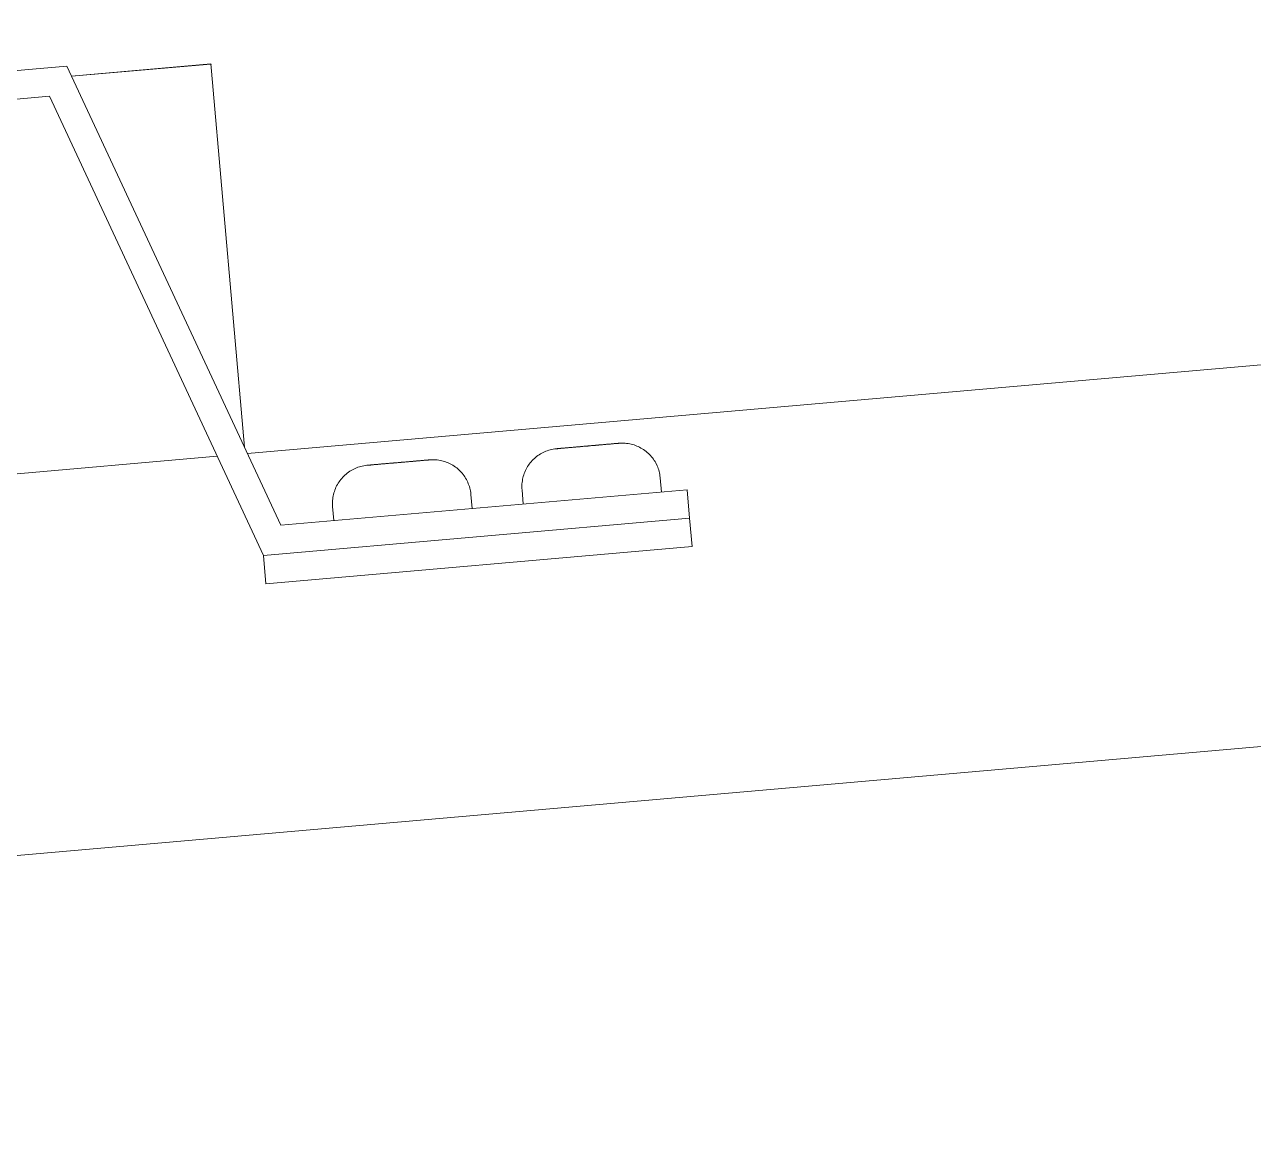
# Model space of a CAD drawing. Header units: millimetres. Extents: x 4237772 to 4686020, y -673 to 29459.
# Drawn here: x 4477273.4 to 4477402.7, y 16745.1 to 16863.3 of the extents above; entities that cross this region are included whole.
import ezdxf

# ---------------------------------------------------------------- set-up
doc = ezdxf.new("R2010")
doc.units = ezdxf.units.MM
for name, color, linetype, lineweight in [('A-ROOF', 132, 'Continuous', 5), ('A-ROOF-PATT', 132, 'Continuous', 5), ('Q-SPCQ', 91, 'Continuous', 5)]:
    doc.layers.add(name, color=color, linetype=linetype, lineweight=lineweight)

# ---------------------------------------------------------------- blocks, each defined once
blk = doc.blocks.new('Static Line_Sayfa_Metal Deck_Pan Mount - Up to 15 _ pitch - Max 2 Users-1865617-SECTION - GRIDS B1-B2')
at = {"layer": 'Q-SPCQ'}
for p, q in [((4451650.34, 16858.97), (4451506.15, 16846.35)), ((4451672.86, 16810.66), (4451650.34, 16858.97)), ((4451665.5, 16859.19), (4451650.83, 16857.91)), ((4451665.5, 16859.18), (4451650.83, 16857.9)), ((4451665.5, 16859.17), (4451650.84, 16857.89)), ((4451665.51, 16859.1), (4451665.5, 16859.19)), ((4451665.57, 16858.44), (4451665.5, 16859.19)), ((4451665.51, 16859.16), (4451665.5, 16859.18)), ((4451665.51, 16859.16), (4451665.5, 16859.18)), ((4451665.51, 16859.15), (4451665.5, 16859.17)), ((4451665.51, 16859.15), (4451665.5, 16859.17)), ((4451665.57, 16858.44), (4451669.03, 16818.87)), ((4451508.5, 16843.55), (4451648.5, 16855.79)), ((4451648.5, 16855.79), (4451671.03, 16807.49)), ((4451712.91, 16814.16), (4451712.78, 16815.66)), ((4451712.91, 16814.16), (4451712.78, 16815.66)), ((4451712.91, 16814.16), (4451712.78, 16815.65)), ((4451715.6, 16814.4), (4451672.86, 16810.66)), ((4451698.24, 16814.38), (4451698.37, 16812.89)), ((4451698.24, 16814.38), (4451698.37, 16812.89)), ((4451698.24, 16814.38), (4451698.37, 16812.89)), ((4451715.86, 16811.41), (4451715.6, 16814.4)), ((4451692.98, 16812.42), (4451692.85, 16813.91)), ((4451692.98, 16812.42), (4451692.85, 16813.91)), ((4451692.98, 16812.42), (4451692.85, 16813.91)), ((4451678.31, 16812.64), (4451678.44, 16811.15)), ((4451678.31, 16812.64), (4451678.44, 16811.15)), ((4451678.31, 16812.64), (4451678.44, 16811.15)), ((4451671.03, 16807.49), (4451715.86, 16811.41)), ((4451671.03, 16807.49), (4451715.86, 16811.41)), ((4451715.86, 16811.41), (4451716.12, 16808.42)), ((4451716.12, 16808.42), (4451671.29, 16804.5)), ((4451671.03, 16807.49), (4451671.29, 16804.5))]:
    blk.add_line(p, q, dxfattribs=at)
at = {"layer": 'Q-SPCQ', "flags": 128}
for points in [[(4451698.24, 16814.38), (4451698.22, 16814.54), (4451698.22, 16814.7), (4451698.22, 16814.86), (4451698.23, 16815.02), (4451698.25, 16815.18), (4451698.27, 16815.34), (4451698.29, 16815.5), (4451698.33, 16815.65), (4451698.37, 16815.81), (4451698.41, 16815.96), (4451698.47, 16816.11), (4451698.52, 16816.26), (4451698.59, 16816.41), (4451698.66, 16816.55), (4451698.73, 16816.69), (4451698.82, 16816.83), (4451698.9, 16816.97), (4451698.99, 16817.1), (4451699.09, 16817.22), (4451699.19, 16817.35), (4451699.3, 16817.47), (4451699.41, 16817.58), (4451699.53, 16817.69), (4451699.65, 16817.8), (4451699.77, 16817.9), (4451699.9, 16817.99), (4451700.03, 16818.08), (4451700.17, 16818.17), (4451700.31, 16818.25), (4451700.45, 16818.32), (4451700.6, 16818.39), (4451700.74, 16818.45), (4451700.89, 16818.5), (4451701.05, 16818.55), (4451701.2, 16818.6), (4451701.35, 16818.64), (4451701.51, 16818.67), (4451701.67, 16818.69), (4451701.83, 16818.71), (4451701.87, 16818.72)], [(4451698.24, 16814.38), (4451698.22, 16814.54), (4451698.22, 16814.7), (4451698.22, 16814.86), (4451698.23, 16815.02), (4451698.25, 16815.18), (4451698.27, 16815.34), (4451698.29, 16815.5), (4451698.33, 16815.65), (4451698.37, 16815.81), (4451698.41, 16815.96), (4451698.47, 16816.11), (4451698.52, 16816.26), (4451698.59, 16816.41), (4451698.66, 16816.55), (4451698.73, 16816.69), (4451698.82, 16816.83), (4451698.9, 16816.97), (4451698.99, 16817.1), (4451699.09, 16817.22), (4451699.19, 16817.35), (4451699.3, 16817.47), (4451699.41, 16817.58), (4451699.53, 16817.69), (4451699.65, 16817.8), (4451699.77, 16817.9), (4451699.9, 16817.99), (4451700.03, 16818.08), (4451700.17, 16818.17), (4451700.31, 16818.25), (4451700.45, 16818.32), (4451700.6, 16818.39), (4451700.74, 16818.45), (4451700.89, 16818.51), (4451701.05, 16818.56), (4451701.2, 16818.6), (4451701.35, 16818.64), (4451701.51, 16818.67), (4451701.67, 16818.69), (4451701.83, 16818.71), (4451701.87, 16818.72)], [(4451698.24, 16814.38), (4451698.22, 16814.54), (4451698.22, 16814.7), (4451698.22, 16814.86), (4451698.23, 16815.02), (4451698.25, 16815.18), (4451698.27, 16815.34), (4451698.29, 16815.5), (4451698.33, 16815.65), (4451698.37, 16815.81), (4451698.41, 16815.96), (4451698.47, 16816.11), (4451698.52, 16816.26), (4451698.59, 16816.41), (4451698.66, 16816.55), (4451698.73, 16816.69), (4451698.82, 16816.83), (4451698.9, 16816.97), (4451698.99, 16817.1), (4451699.09, 16817.22), (4451699.19, 16817.35), (4451699.3, 16817.47), (4451699.41, 16817.58), (4451699.53, 16817.69), (4451699.65, 16817.8), (4451699.77, 16817.9), (4451699.9, 16817.99), (4451700.03, 16818.08), (4451700.17, 16818.17), (4451700.31, 16818.25), (4451700.45, 16818.32), (4451700.6, 16818.39), (4451700.74, 16818.45), (4451700.89, 16818.51), (4451701.05, 16818.56), (4451701.2, 16818.6), (4451701.35, 16818.64), (4451701.51, 16818.67), (4451701.67, 16818.69), (4451701.83, 16818.71), (4451701.87, 16818.72)], [(4451701.87, 16818.72), (4451701.88, 16818.72), (4451701.89, 16818.72), (4451701.91, 16818.72), (4451701.94, 16818.72), (4451701.97, 16818.72), (4451702, 16818.73), (4451702.04, 16818.73), (4451702.08, 16818.73), (4451702.13, 16818.74), (4451702.18, 16818.74), (4451702.24, 16818.75), (4451702.31, 16818.75), (4451702.37, 16818.76), (4451702.45, 16818.77), (4451702.52, 16818.77), (4451702.6, 16818.78), (4451702.69, 16818.79), (4451702.78, 16818.8), (4451702.87, 16818.8), (4451702.96, 16818.81), (4451703.06, 16818.82), (4451703.17, 16818.83), (4451703.27, 16818.84), (4451703.38, 16818.85), (4451703.49, 16818.86), (4451703.61, 16818.87), (4451703.73, 16818.88), (4451703.84, 16818.89), (4451703.97, 16818.9), (4451704.09, 16818.91), (4451704.21, 16818.92), (4451704.34, 16818.93), (4451704.47, 16818.94), (4451704.6, 16818.95), (4451704.73, 16818.97), (4451704.86, 16818.98), (4451704.99, 16818.99), (4451705.12, 16819), (4451705.16, 16819)], [(4451701.87, 16818.72), (4451701.88, 16818.72), (4451701.89, 16818.72), (4451701.91, 16818.72), (4451701.94, 16818.72), (4451701.97, 16818.72), (4451702, 16818.73), (4451702.04, 16818.73), (4451702.08, 16818.73), (4451702.13, 16818.74), (4451702.18, 16818.74), (4451702.24, 16818.75), (4451702.31, 16818.75), (4451702.37, 16818.76), (4451702.45, 16818.77), (4451702.52, 16818.77), (4451702.6, 16818.78), (4451702.69, 16818.79), (4451702.78, 16818.8), (4451702.87, 16818.8), (4451702.96, 16818.81), (4451703.06, 16818.82), (4451703.17, 16818.83), (4451703.27, 16818.84), (4451703.38, 16818.85), (4451703.49, 16818.86), (4451703.61, 16818.87), (4451703.73, 16818.88), (4451703.84, 16818.89), (4451703.97, 16818.9), (4451704.09, 16818.91), (4451704.21, 16818.92), (4451704.34, 16818.93), (4451704.47, 16818.94), (4451704.6, 16818.95), (4451704.73, 16818.97), (4451704.86, 16818.98), (4451704.99, 16818.99), (4451705.12, 16819), (4451705.16, 16819)], [(4451701.87, 16818.72), (4451701.88, 16818.72), (4451701.89, 16818.72), (4451701.91, 16818.72), (4451701.94, 16818.72), (4451701.97, 16818.72), (4451702, 16818.73), (4451702.04, 16818.73), (4451702.08, 16818.74), (4451702.13, 16818.74), (4451702.18, 16818.74), (4451702.24, 16818.75), (4451702.31, 16818.75), (4451702.37, 16818.76), (4451702.45, 16818.77), (4451702.52, 16818.77), (4451702.6, 16818.78), (4451702.69, 16818.79), (4451702.78, 16818.8), (4451702.87, 16818.8), (4451702.96, 16818.81), (4451703.06, 16818.82), (4451703.17, 16818.83), (4451703.27, 16818.84), (4451703.38, 16818.85), (4451703.49, 16818.86), (4451703.61, 16818.87), (4451703.73, 16818.88), (4451703.84, 16818.89), (4451703.97, 16818.9), (4451704.09, 16818.91), (4451704.21, 16818.92), (4451704.34, 16818.93), (4451704.47, 16818.94), (4451704.6, 16818.96), (4451704.73, 16818.97), (4451704.86, 16818.98), (4451704.99, 16818.99), (4451705.12, 16819), (4451705.16, 16819)], [(4451705.16, 16819), (4451705.03, 16818.99), (4451704.89, 16818.98), (4451704.76, 16818.97), (4451704.63, 16818.96), (4451704.5, 16818.95), (4451704.38, 16818.94), (4451704.25, 16818.92), (4451704.12, 16818.91), (4451704, 16818.9), (4451703.88, 16818.89), (4451703.76, 16818.88), (4451703.64, 16818.87), (4451703.52, 16818.86), (4451703.41, 16818.85), (4451703.3, 16818.84), (4451703.19, 16818.83), (4451703.09, 16818.82), (4451702.99, 16818.81), (4451702.89, 16818.81), (4451702.8, 16818.8), (4451702.71, 16818.79), (4451702.62, 16818.78), (4451702.54, 16818.77), (4451702.47, 16818.77), (4451702.39, 16818.76), (4451702.32, 16818.76), (4451702.26, 16818.75), (4451702.2, 16818.74), (4451702.14, 16818.74), (4451702.09, 16818.74), (4451702.05, 16818.73), (4451702.01, 16818.73), (4451701.97, 16818.72), (4451701.94, 16818.72), (4451701.92, 16818.72), (4451701.9, 16818.72), (4451701.88, 16818.72), (4451701.88, 16818.72)], [(4451705.16, 16819), (4451705.03, 16818.99), (4451704.89, 16818.98), (4451704.76, 16818.97), (4451704.63, 16818.96), (4451704.5, 16818.95), (4451704.38, 16818.94), (4451704.25, 16818.92), (4451704.12, 16818.91), (4451704, 16818.9), (4451703.88, 16818.89), (4451703.76, 16818.88), (4451703.64, 16818.87), (4451703.52, 16818.86), (4451703.41, 16818.85), (4451703.3, 16818.84), (4451703.19, 16818.83), (4451703.09, 16818.82), (4451702.99, 16818.81), (4451702.89, 16818.81), (4451702.8, 16818.8), (4451702.71, 16818.79), (4451702.62, 16818.78), (4451702.54, 16818.78), (4451702.47, 16818.77), (4451702.39, 16818.76), (4451702.32, 16818.76), (4451702.26, 16818.75), (4451702.2, 16818.75), (4451702.14, 16818.74), (4451702.09, 16818.74), (4451702.05, 16818.73), (4451702.01, 16818.73), (4451701.97, 16818.73), (4451701.94, 16818.72), (4451701.92, 16818.72), (4451701.9, 16818.72), (4451701.88, 16818.72), (4451701.88, 16818.72)], [(4451705.16, 16819), (4451705.03, 16818.99), (4451704.89, 16818.98), (4451704.76, 16818.97), (4451704.63, 16818.96), (4451704.5, 16818.95), (4451704.38, 16818.94), (4451704.25, 16818.92), (4451704.12, 16818.91), (4451704, 16818.9), (4451703.88, 16818.89), (4451703.76, 16818.88), (4451703.64, 16818.87), (4451703.52, 16818.86), (4451703.41, 16818.85), (4451703.3, 16818.84), (4451703.19, 16818.83), (4451703.09, 16818.82), (4451702.99, 16818.81), (4451702.89, 16818.81), (4451702.8, 16818.8), (4451702.71, 16818.79), (4451702.62, 16818.78), (4451702.54, 16818.78), (4451702.47, 16818.77), (4451702.39, 16818.76), (4451702.32, 16818.76), (4451702.26, 16818.75), (4451702.2, 16818.75), (4451702.14, 16818.74), (4451702.09, 16818.74), (4451702.05, 16818.73), (4451702.01, 16818.73), (4451701.97, 16818.73), (4451701.94, 16818.72), (4451701.92, 16818.72), (4451701.9, 16818.72), (4451701.88, 16818.72), (4451701.88, 16818.72)], [(4451708.44, 16819.29), (4451708.43, 16819.29), (4451708.42, 16819.29), (4451708.4, 16819.29), (4451708.38, 16819.29), (4451708.35, 16819.28), (4451708.31, 16819.28), (4451708.28, 16819.28), (4451708.23, 16819.27), (4451708.18, 16819.27), (4451708.13, 16819.26), (4451708.07, 16819.26), (4451708.01, 16819.25), (4451707.94, 16819.25), (4451707.87, 16819.24), (4451707.79, 16819.23), (4451707.71, 16819.23), (4451707.63, 16819.22), (4451707.54, 16819.21), (4451707.45, 16819.2), (4451707.35, 16819.2), (4451707.25, 16819.19), (4451707.15, 16819.18), (4451707.04, 16819.17), (4451706.93, 16819.16), (4451706.82, 16819.15), (4451706.71, 16819.14), (4451706.59, 16819.13), (4451706.47, 16819.12), (4451706.35, 16819.11), (4451706.22, 16819.1), (4451706.1, 16819.09), (4451705.97, 16819.07), (4451705.84, 16819.06), (4451705.72, 16819.05), (4451705.59, 16819.04), (4451705.45, 16819.03), (4451705.32, 16819.02), (4451705.19, 16819.01), (4451705.16, 16819)], [(4451705.16, 16819), (4451705.29, 16819.01), (4451705.42, 16819.03), (4451705.55, 16819.04), (4451705.68, 16819.05), (4451705.81, 16819.06), (4451705.94, 16819.07), (4451706.06, 16819.08), (4451706.19, 16819.09), (4451706.31, 16819.1), (4451706.44, 16819.12), (4451706.56, 16819.13), (4451706.67, 16819.14), (4451706.79, 16819.15), (4451706.9, 16819.16), (4451707.01, 16819.17), (4451707.12, 16819.18), (4451707.22, 16819.18), (4451707.32, 16819.19), (4451707.42, 16819.2), (4451707.51, 16819.21), (4451707.6, 16819.22), (4451707.69, 16819.22), (4451707.77, 16819.23), (4451707.85, 16819.24), (4451707.92, 16819.25), (4451707.99, 16819.25), (4451708.05, 16819.26), (4451708.11, 16819.26), (4451708.17, 16819.27), (4451708.22, 16819.27), (4451708.26, 16819.28), (4451708.3, 16819.28), (4451708.34, 16819.28), (4451708.37, 16819.28), (4451708.39, 16819.29), (4451708.41, 16819.29), (4451708.43, 16819.29), (4451708.44, 16819.29)], [(4451708.44, 16819.29), (4451708.43, 16819.29), (4451708.42, 16819.29), (4451708.4, 16819.29), (4451708.38, 16819.29), (4451708.35, 16819.28), (4451708.31, 16819.28), (4451708.28, 16819.28), (4451708.23, 16819.27), (4451708.18, 16819.27), (4451708.13, 16819.26), (4451708.07, 16819.26), (4451708.01, 16819.25), (4451707.94, 16819.25), (4451707.87, 16819.24), (4451707.79, 16819.23), (4451707.71, 16819.23), (4451707.63, 16819.22), (4451707.54, 16819.21), (4451707.45, 16819.2), (4451707.35, 16819.2), (4451707.25, 16819.19), (4451707.15, 16819.18), (4451707.04, 16819.17), (4451706.93, 16819.16), (4451706.82, 16819.15), (4451706.71, 16819.14), (4451706.59, 16819.13), (4451706.47, 16819.12), (4451706.35, 16819.11), (4451706.22, 16819.1), (4451706.1, 16819.09), (4451705.97, 16819.08), (4451705.84, 16819.06), (4451705.72, 16819.05), (4451705.59, 16819.04), (4451705.45, 16819.03), (4451705.32, 16819.02), (4451705.19, 16819.01), (4451705.16, 16819)], [(4451705.16, 16819), (4451705.29, 16819.02), (4451705.42, 16819.03), (4451705.55, 16819.04), (4451705.68, 16819.05), (4451705.81, 16819.06), (4451705.94, 16819.07), (4451706.06, 16819.08), (4451706.19, 16819.09), (4451706.31, 16819.11), (4451706.44, 16819.12), (4451706.56, 16819.13), (4451706.67, 16819.14), (4451706.79, 16819.15), (4451706.9, 16819.16), (4451707.01, 16819.17), (4451707.12, 16819.18), (4451707.22, 16819.18), (4451707.32, 16819.19), (4451707.42, 16819.2), (4451707.51, 16819.21), (4451707.6, 16819.22), (4451707.69, 16819.23), (4451707.77, 16819.23), (4451707.85, 16819.24), (4451707.92, 16819.25), (4451707.99, 16819.25), (4451708.05, 16819.26), (4451708.11, 16819.26), (4451708.17, 16819.27), (4451708.22, 16819.27), (4451708.26, 16819.28), (4451708.3, 16819.28), (4451708.34, 16819.28), (4451708.37, 16819.28), (4451708.39, 16819.29), (4451708.41, 16819.29), (4451708.43, 16819.29), (4451708.44, 16819.29)], [(4451708.44, 16819.29), (4451708.43, 16819.29), (4451708.42, 16819.29), (4451708.4, 16819.29), (4451708.38, 16819.29), (4451708.35, 16819.28), (4451708.31, 16819.28), (4451708.28, 16819.28), (4451708.23, 16819.27), (4451708.18, 16819.27), (4451708.13, 16819.26), (4451708.07, 16819.26), (4451708.01, 16819.25), (4451707.94, 16819.25), (4451707.87, 16819.24), (4451707.79, 16819.23), (4451707.71, 16819.23), (4451707.63, 16819.22), (4451707.54, 16819.21), (4451707.45, 16819.2), (4451707.35, 16819.2), (4451707.25, 16819.19), (4451707.15, 16819.18), (4451707.04, 16819.17), (4451706.93, 16819.16), (4451706.82, 16819.15), (4451706.71, 16819.14), (4451706.59, 16819.13), (4451706.47, 16819.12), (4451706.35, 16819.11), (4451706.22, 16819.1), (4451706.1, 16819.09), (4451705.97, 16819.08), (4451705.84, 16819.06), (4451705.72, 16819.05), (4451705.59, 16819.04), (4451705.45, 16819.03), (4451705.32, 16819.02), (4451705.19, 16819.01), (4451705.16, 16819)], [(4451705.16, 16819), (4451705.29, 16819.02), (4451705.42, 16819.03), (4451705.55, 16819.04), (4451705.68, 16819.05), (4451705.81, 16819.06), (4451705.94, 16819.07), (4451706.06, 16819.08), (4451706.19, 16819.09), (4451706.31, 16819.11), (4451706.44, 16819.12), (4451706.56, 16819.13), (4451706.67, 16819.14), (4451706.79, 16819.15), (4451706.9, 16819.16), (4451707.01, 16819.17), (4451707.12, 16819.18), (4451707.22, 16819.18), (4451707.32, 16819.19), (4451707.42, 16819.2), (4451707.51, 16819.21), (4451707.6, 16819.22), (4451707.69, 16819.23), (4451707.77, 16819.23), (4451707.85, 16819.24), (4451707.92, 16819.25), (4451707.99, 16819.25), (4451708.05, 16819.26), (4451708.11, 16819.26), (4451708.17, 16819.27), (4451708.22, 16819.27), (4451708.26, 16819.28), (4451708.3, 16819.28), (4451708.34, 16819.28), (4451708.37, 16819.29), (4451708.39, 16819.29), (4451708.41, 16819.29), (4451708.43, 16819.29), (4451708.44, 16819.29)], [(4451708.44, 16819.29), (4451708.6, 16819.3), (4451708.76, 16819.31), (4451708.92, 16819.3), (4451709.08, 16819.3), (4451709.24, 16819.28), (4451709.4, 16819.26), (4451709.56, 16819.23), (4451709.71, 16819.2), (4451709.87, 16819.16), (4451710.02, 16819.11), (4451710.17, 16819.06), (4451710.32, 16819), (4451710.47, 16818.94), (4451710.61, 16818.87), (4451710.75, 16818.79), (4451710.89, 16818.71), (4451711.03, 16818.62), (4451711.16, 16818.53), (4451711.28, 16818.43), (4451711.41, 16818.33), (4451711.53, 16818.23), (4451711.64, 16818.11), (4451711.75, 16818), (4451711.86, 16817.88), (4451711.96, 16817.75), (4451712.05, 16817.62), (4451712.14, 16817.49), (4451712.23, 16817.36), (4451712.3, 16817.22), (4451712.38, 16817.07), (4451712.45, 16816.93), (4451712.51, 16816.78), (4451712.56, 16816.63), (4451712.61, 16816.48), (4451712.66, 16816.33), (4451712.7, 16816.17), (4451712.73, 16816.01), (4451712.75, 16815.86), (4451712.77, 16815.7), (4451712.78, 16815.65)], [(4451708.44, 16819.29), (4451708.6, 16819.3), (4451708.76, 16819.31), (4451708.92, 16819.3), (4451709.08, 16819.3), (4451709.24, 16819.28), (4451709.4, 16819.26), (4451709.56, 16819.23), (4451709.71, 16819.2), (4451709.87, 16819.16), (4451710.02, 16819.11), (4451710.17, 16819.06), (4451710.32, 16819), (4451710.47, 16818.94), (4451710.61, 16818.87), (4451710.75, 16818.79), (4451710.89, 16818.71), (4451711.03, 16818.62), (4451711.16, 16818.53), (4451711.28, 16818.43), (4451711.41, 16818.33), (4451711.53, 16818.23), (4451711.64, 16818.11), (4451711.75, 16818), (4451711.86, 16817.88), (4451711.96, 16817.75), (4451712.05, 16817.62), (4451712.14, 16817.49), (4451712.23, 16817.36), (4451712.3, 16817.22), (4451712.38, 16817.08), (4451712.45, 16816.93), (4451712.51, 16816.78), (4451712.56, 16816.63), (4451712.61, 16816.48), (4451712.66, 16816.33), (4451712.7, 16816.17), (4451712.73, 16816.01), (4451712.75, 16815.86), (4451712.77, 16815.7), (4451712.78, 16815.66)], [(4451708.44, 16819.29), (4451708.6, 16819.3), (4451708.76, 16819.31), (4451708.92, 16819.3), (4451709.08, 16819.3), (4451709.24, 16819.28), (4451709.4, 16819.26), (4451709.56, 16819.23), (4451709.71, 16819.2), (4451709.87, 16819.16), (4451710.02, 16819.11), (4451710.17, 16819.06), (4451710.32, 16819), (4451710.47, 16818.94), (4451710.61, 16818.87), (4451710.75, 16818.79), (4451710.89, 16818.71), (4451711.03, 16818.62), (4451711.16, 16818.53), (4451711.28, 16818.44), (4451711.41, 16818.33), (4451711.53, 16818.23), (4451711.64, 16818.11), (4451711.75, 16818), (4451711.86, 16817.88), (4451711.96, 16817.75), (4451712.05, 16817.62), (4451712.14, 16817.49), (4451712.23, 16817.36), (4451712.3, 16817.22), (4451712.38, 16817.08), (4451712.45, 16816.93), (4451712.51, 16816.78), (4451712.56, 16816.63), (4451712.61, 16816.48), (4451712.66, 16816.33), (4451712.7, 16816.17), (4451712.73, 16816.02), (4451712.75, 16815.86), (4451712.77, 16815.7), (4451712.78, 16815.66)], [(4451678.31, 16812.64), (4451678.3, 16812.8), (4451678.3, 16812.96), (4451678.3, 16813.12), (4451678.31, 16813.28), (4451678.32, 16813.44), (4451678.34, 16813.6), (4451678.37, 16813.75), (4451678.4, 16813.91), (4451678.44, 16814.07), (4451678.49, 16814.22), (4451678.54, 16814.37), (4451678.6, 16814.52), (4451678.66, 16814.67), (4451678.73, 16814.81), (4451678.81, 16814.95), (4451678.89, 16815.09), (4451678.98, 16815.22), (4451679.07, 16815.35), (4451679.17, 16815.48), (4451679.27, 16815.6), (4451679.38, 16815.72), (4451679.49, 16815.84), (4451679.6, 16815.95), (4451679.73, 16816.05), (4451679.85, 16816.15), (4451679.98, 16816.25), (4451680.11, 16816.34), (4451680.25, 16816.42), (4451680.39, 16816.5), (4451680.53, 16816.58), (4451680.67, 16816.64), (4451680.82, 16816.71), (4451680.97, 16816.76), (4451681.12, 16816.81), (4451681.28, 16816.86), (4451681.43, 16816.89), (4451681.59, 16816.92), (4451681.75, 16816.95), (4451681.9, 16816.97), (4451681.95, 16816.97)], [(4451678.31, 16812.64), (4451678.3, 16812.8), (4451678.3, 16812.96), (4451678.3, 16813.12), (4451678.31, 16813.28), (4451678.32, 16813.44), (4451678.34, 16813.6), (4451678.37, 16813.75), (4451678.4, 16813.91), (4451678.44, 16814.07), (4451678.49, 16814.22), (4451678.54, 16814.37), (4451678.6, 16814.52), (4451678.66, 16814.67), (4451678.73, 16814.81), (4451678.81, 16814.95), (4451678.89, 16815.09), (4451678.98, 16815.22), (4451679.07, 16815.35), (4451679.17, 16815.48), (4451679.27, 16815.6), (4451679.38, 16815.72), (4451679.49, 16815.84), (4451679.6, 16815.95), (4451679.73, 16816.05), (4451679.85, 16816.15), (4451679.98, 16816.25), (4451680.11, 16816.34), (4451680.25, 16816.42), (4451680.39, 16816.5), (4451680.53, 16816.58), (4451680.67, 16816.64), (4451680.82, 16816.71), (4451680.97, 16816.76), (4451681.12, 16816.81), (4451681.28, 16816.86), (4451681.43, 16816.89), (4451681.59, 16816.93), (4451681.75, 16816.95), (4451681.9, 16816.97), (4451681.95, 16816.97)], [(4451678.31, 16812.64), (4451678.3, 16812.8), (4451678.3, 16812.96), (4451678.3, 16813.12), (4451678.31, 16813.28), (4451678.32, 16813.44), (4451678.34, 16813.6), (4451678.37, 16813.76), (4451678.4, 16813.91), (4451678.44, 16814.07), (4451678.49, 16814.22), (4451678.54, 16814.37), (4451678.6, 16814.52), (4451678.66, 16814.67), (4451678.73, 16814.81), (4451678.81, 16814.95), (4451678.89, 16815.09), (4451678.98, 16815.22), (4451679.07, 16815.35), (4451679.17, 16815.48), (4451679.27, 16815.6), (4451679.38, 16815.72), (4451679.49, 16815.84), (4451679.6, 16815.95), (4451679.73, 16816.05), (4451679.85, 16816.15), (4451679.98, 16816.25), (4451680.11, 16816.34), (4451680.25, 16816.42), (4451680.39, 16816.5), (4451680.53, 16816.58), (4451680.67, 16816.64), (4451680.82, 16816.71), (4451680.97, 16816.76), (4451681.12, 16816.81), (4451681.28, 16816.86), (4451681.43, 16816.89), (4451681.59, 16816.93), (4451681.75, 16816.95), (4451681.9, 16816.97), (4451681.95, 16816.97)], [(4451681.95, 16816.97), (4451681.96, 16816.97), (4451681.97, 16816.97), (4451681.99, 16816.98), (4451682.01, 16816.98), (4451682.04, 16816.98), (4451682.08, 16816.98), (4451682.11, 16816.99), (4451682.16, 16816.99), (4451682.21, 16817), (4451682.26, 16817), (4451682.32, 16817.01), (4451682.38, 16817.01), (4451682.45, 16817.02), (4451682.52, 16817.02), (4451682.6, 16817.03), (4451682.68, 16817.04), (4451682.76, 16817.04), (4451682.85, 16817.05), (4451682.94, 16817.06), (4451683.04, 16817.07), (4451683.14, 16817.08), (4451683.24, 16817.09), (4451683.35, 16817.1), (4451683.46, 16817.11), (4451683.57, 16817.11), (4451683.68, 16817.12), (4451683.8, 16817.14), (4451683.92, 16817.15), (4451684.04, 16817.16), (4451684.17, 16817.17), (4451684.29, 16817.18), (4451684.42, 16817.19), (4451684.55, 16817.2), (4451684.67, 16817.21), (4451684.8, 16817.22), (4451684.93, 16817.23), (4451685.07, 16817.25), (4451685.2, 16817.26), (4451685.23, 16817.26)], [(4451685.23, 16817.26), (4451685.1, 16817.25), (4451684.97, 16817.24), (4451684.84, 16817.23), (4451684.71, 16817.21), (4451684.58, 16817.2), (4451684.45, 16817.19), (4451684.32, 16817.18), (4451684.2, 16817.17), (4451684.08, 16817.16), (4451683.95, 16817.15), (4451683.83, 16817.14), (4451683.72, 16817.13), (4451683.6, 16817.12), (4451683.49, 16817.11), (4451683.38, 16817.1), (4451683.27, 16817.09), (4451683.17, 16817.08), (4451683.07, 16817.07), (4451682.97, 16817.06), (4451682.88, 16817.05), (4451682.79, 16817.05), (4451682.7, 16817.04), (4451682.62, 16817.03), (4451682.54, 16817.02), (4451682.47, 16817.02), (4451682.4, 16817.01), (4451682.34, 16817.01), (4451682.28, 16817), (4451682.22, 16817), (4451682.17, 16816.99), (4451682.13, 16816.99), (4451682.09, 16816.98), (4451682.05, 16816.98), (4451682.02, 16816.98), (4451682, 16816.98), (4451681.98, 16816.98), (4451681.96, 16816.97), (4451681.95, 16816.97)], [(4451681.95, 16816.97), (4451681.96, 16816.97), (4451681.97, 16816.98), (4451681.99, 16816.98), (4451682.01, 16816.98), (4451682.04, 16816.98), (4451682.08, 16816.98), (4451682.11, 16816.99), (4451682.16, 16816.99), (4451682.21, 16817), (4451682.26, 16817), (4451682.32, 16817.01), (4451682.38, 16817.01), (4451682.45, 16817.02), (4451682.52, 16817.02), (4451682.6, 16817.03), (4451682.68, 16817.04), (4451682.76, 16817.04), (4451682.85, 16817.05), (4451682.94, 16817.06), (4451683.04, 16817.07), (4451683.14, 16817.08), (4451683.24, 16817.09), (4451683.35, 16817.1), (4451683.46, 16817.11), (4451683.57, 16817.12), (4451683.68, 16817.13), (4451683.8, 16817.14), (4451683.92, 16817.15), (4451684.04, 16817.16), (4451684.17, 16817.17), (4451684.29, 16817.18), (4451684.42, 16817.19), (4451684.55, 16817.2), (4451684.67, 16817.21), (4451684.8, 16817.22), (4451684.93, 16817.23), (4451685.07, 16817.25), (4451685.2, 16817.26), (4451685.23, 16817.26)], [(4451685.23, 16817.26), (4451685.1, 16817.25), (4451684.97, 16817.24), (4451684.84, 16817.23), (4451684.71, 16817.21), (4451684.58, 16817.2), (4451684.45, 16817.19), (4451684.32, 16817.18), (4451684.2, 16817.17), (4451684.08, 16817.16), (4451683.95, 16817.15), (4451683.83, 16817.14), (4451683.72, 16817.13), (4451683.6, 16817.12), (4451683.49, 16817.11), (4451683.38, 16817.1), (4451683.27, 16817.09), (4451683.17, 16817.08), (4451683.07, 16817.07), (4451682.97, 16817.06), (4451682.88, 16817.05), (4451682.79, 16817.05), (4451682.7, 16817.04), (4451682.62, 16817.03), (4451682.54, 16817.03), (4451682.47, 16817.02), (4451682.4, 16817.01), (4451682.34, 16817.01), (4451682.28, 16817), (4451682.22, 16817), (4451682.17, 16816.99), (4451682.13, 16816.99), (4451682.09, 16816.99), (4451682.05, 16816.98), (4451682.02, 16816.98), (4451682, 16816.98), (4451681.98, 16816.98), (4451681.96, 16816.97), (4451681.95, 16816.97)], [(4451681.95, 16816.97), (4451681.96, 16816.97), (4451681.97, 16816.98), (4451681.99, 16816.98), (4451682.01, 16816.98), (4451682.04, 16816.98), (4451682.08, 16816.98), (4451682.11, 16816.99), (4451682.16, 16816.99), (4451682.21, 16817), (4451682.26, 16817), (4451682.32, 16817.01), (4451682.38, 16817.01), (4451682.45, 16817.02), (4451682.52, 16817.02), (4451682.6, 16817.03), (4451682.68, 16817.04), (4451682.76, 16817.04), (4451682.85, 16817.05), (4451682.94, 16817.06), (4451683.04, 16817.07), (4451683.14, 16817.08), (4451683.24, 16817.09), (4451683.35, 16817.1), (4451683.46, 16817.11), (4451683.57, 16817.12), (4451683.68, 16817.13), (4451683.8, 16817.14), (4451683.92, 16817.15), (4451684.04, 16817.16), (4451684.17, 16817.17), (4451684.29, 16817.18), (4451684.42, 16817.19), (4451684.55, 16817.2), (4451684.67, 16817.21), (4451684.8, 16817.22), (4451684.93, 16817.24), (4451685.07, 16817.25), (4451685.2, 16817.26), (4451685.23, 16817.26)], [(4451685.23, 16817.26), (4451685.1, 16817.25), (4451684.97, 16817.24), (4451684.84, 16817.23), (4451684.71, 16817.22), (4451684.58, 16817.2), (4451684.45, 16817.19), (4451684.32, 16817.18), (4451684.2, 16817.17), (4451684.08, 16817.16), (4451683.95, 16817.15), (4451683.83, 16817.14), (4451683.72, 16817.13), (4451683.6, 16817.12), (4451683.49, 16817.11), (4451683.38, 16817.1), (4451683.27, 16817.09), (4451683.17, 16817.08), (4451683.07, 16817.07), (4451682.97, 16817.06), (4451682.88, 16817.05), (4451682.79, 16817.05), (4451682.7, 16817.04), (4451682.62, 16817.03), (4451682.54, 16817.03), (4451682.47, 16817.02), (4451682.4, 16817.01), (4451682.34, 16817.01), (4451682.28, 16817), (4451682.22, 16817), (4451682.17, 16816.99), (4451682.13, 16816.99), (4451682.09, 16816.99), (4451682.05, 16816.98), (4451682.02, 16816.98), (4451682, 16816.98), (4451681.98, 16816.98), (4451681.96, 16816.97), (4451681.95, 16816.97)], [(4451688.52, 16817.55), (4451688.51, 16817.55), (4451688.49, 16817.55), (4451688.48, 16817.54), (4451688.45, 16817.54), (4451688.42, 16817.54), (4451688.39, 16817.54), (4451688.35, 16817.53), (4451688.31, 16817.53), (4451688.26, 16817.53), (4451688.21, 16817.52), (4451688.15, 16817.52), (4451688.08, 16817.51), (4451688.02, 16817.5), (4451687.94, 16817.5), (4451687.87, 16817.49), (4451687.79, 16817.48), (4451687.7, 16817.48), (4451687.61, 16817.47), (4451687.52, 16817.46), (4451687.43, 16817.45), (4451687.33, 16817.44), (4451687.22, 16817.43), (4451687.12, 16817.43), (4451687.01, 16817.42), (4451686.9, 16817.41), (4451686.78, 16817.4), (4451686.66, 16817.39), (4451686.54, 16817.38), (4451686.42, 16817.36), (4451686.3, 16817.35), (4451686.17, 16817.34), (4451686.05, 16817.33), (4451685.92, 16817.32), (4451685.79, 16817.31), (4451685.66, 16817.3), (4451685.53, 16817.29), (4451685.4, 16817.27), (4451685.27, 16817.26), (4451685.23, 16817.26)], [(4451685.23, 16817.26), (4451685.36, 16817.27), (4451685.5, 16817.28), (4451685.63, 16817.29), (4451685.76, 16817.31), (4451685.89, 16817.32), (4451686.01, 16817.33), (4451686.14, 16817.34), (4451686.27, 16817.35), (4451686.39, 16817.36), (4451686.51, 16817.37), (4451686.63, 16817.38), (4451686.75, 16817.39), (4451686.87, 16817.4), (4451686.98, 16817.41), (4451687.09, 16817.42), (4451687.19, 16817.43), (4451687.3, 16817.44), (4451687.4, 16817.45), (4451687.5, 16817.46), (4451687.59, 16817.47), (4451687.68, 16817.47), (4451687.77, 16817.48), (4451687.85, 16817.49), (4451687.92, 16817.5), (4451688, 16817.5), (4451688.07, 16817.51), (4451688.13, 16817.51), (4451688.19, 16817.52), (4451688.24, 16817.52), (4451688.29, 16817.53), (4451688.34, 16817.53), (4451688.38, 16817.54), (4451688.42, 16817.54), (4451688.45, 16817.54), (4451688.47, 16817.54), (4451688.49, 16817.55), (4451688.5, 16817.55), (4451688.51, 16817.55)], [(4451688.52, 16817.55), (4451688.51, 16817.55), (4451688.49, 16817.55), (4451688.48, 16817.54), (4451688.45, 16817.54), (4451688.42, 16817.54), (4451688.39, 16817.54), (4451688.35, 16817.53), (4451688.31, 16817.53), (4451688.26, 16817.53), (4451688.21, 16817.52), (4451688.15, 16817.52), (4451688.08, 16817.51), (4451688.02, 16817.5), (4451687.94, 16817.5), (4451687.87, 16817.49), (4451687.79, 16817.48), (4451687.7, 16817.48), (4451687.61, 16817.47), (4451687.52, 16817.46), (4451687.43, 16817.45), (4451687.33, 16817.44), (4451687.22, 16817.43), (4451687.12, 16817.43), (4451687.01, 16817.42), (4451686.9, 16817.41), (4451686.78, 16817.4), (4451686.66, 16817.39), (4451686.54, 16817.38), (4451686.42, 16817.36), (4451686.3, 16817.35), (4451686.17, 16817.34), (4451686.05, 16817.33), (4451685.92, 16817.32), (4451685.79, 16817.31), (4451685.66, 16817.3), (4451685.53, 16817.29), (4451685.4, 16817.28), (4451685.27, 16817.26), (4451685.23, 16817.26)], [(4451685.23, 16817.26), (4451685.36, 16817.27), (4451685.5, 16817.28), (4451685.63, 16817.3), (4451685.76, 16817.31), (4451685.89, 16817.32), (4451686.01, 16817.33), (4451686.14, 16817.34), (4451686.27, 16817.35), (4451686.39, 16817.36), (4451686.51, 16817.37), (4451686.63, 16817.38), (4451686.75, 16817.39), (4451686.87, 16817.4), (4451686.98, 16817.41), (4451687.09, 16817.42), (4451687.19, 16817.43), (4451687.3, 16817.44), (4451687.4, 16817.45), (4451687.5, 16817.46), (4451687.59, 16817.47), (4451687.68, 16817.47), (4451687.77, 16817.48), (4451687.85, 16817.49), (4451687.92, 16817.5), (4451688, 16817.5), (4451688.07, 16817.51), (4451688.13, 16817.51), (4451688.19, 16817.52), (4451688.24, 16817.52), (4451688.29, 16817.53), (4451688.34, 16817.53), (4451688.38, 16817.54), (4451688.42, 16817.54), (4451688.45, 16817.54), (4451688.47, 16817.54), (4451688.49, 16817.55), (4451688.5, 16817.55), (4451688.51, 16817.55)], [(4451688.52, 16817.55), (4451688.51, 16817.55), (4451688.49, 16817.55), (4451688.48, 16817.54), (4451688.45, 16817.54), (4451688.42, 16817.54), (4451688.39, 16817.54), (4451688.35, 16817.53), (4451688.31, 16817.53), (4451688.26, 16817.53), (4451688.21, 16817.52), (4451688.15, 16817.52), (4451688.08, 16817.51), (4451688.02, 16817.5), (4451687.94, 16817.5), (4451687.87, 16817.49), (4451687.79, 16817.48), (4451687.7, 16817.48), (4451687.61, 16817.47), (4451687.52, 16817.46), (4451687.43, 16817.45), (4451687.33, 16817.44), (4451687.22, 16817.44), (4451687.12, 16817.43), (4451687.01, 16817.42), (4451686.9, 16817.41), (4451686.78, 16817.4), (4451686.66, 16817.39), (4451686.54, 16817.38), (4451686.42, 16817.37), (4451686.3, 16817.35), (4451686.17, 16817.34), (4451686.05, 16817.33), (4451685.92, 16817.32), (4451685.79, 16817.31), (4451685.66, 16817.3), (4451685.53, 16817.29), (4451685.4, 16817.28), (4451685.27, 16817.26), (4451685.23, 16817.26)], [(4451685.23, 16817.26), (4451685.36, 16817.27), (4451685.5, 16817.28), (4451685.63, 16817.3), (4451685.76, 16817.31), (4451685.89, 16817.32), (4451686.01, 16817.33), (4451686.14, 16817.34), (4451686.27, 16817.35), (4451686.39, 16817.36), (4451686.51, 16817.37), (4451686.63, 16817.38), (4451686.75, 16817.39), (4451686.87, 16817.4), (4451686.98, 16817.41), (4451687.09, 16817.42), (4451687.19, 16817.43), (4451687.3, 16817.44), (4451687.4, 16817.45), (4451687.5, 16817.46), (4451687.59, 16817.47), (4451687.68, 16817.48), (4451687.77, 16817.48), (4451687.85, 16817.49), (4451687.92, 16817.5), (4451688, 16817.5), (4451688.07, 16817.51), (4451688.13, 16817.51), (4451688.19, 16817.52), (4451688.24, 16817.52), (4451688.29, 16817.53), (4451688.34, 16817.53), (4451688.38, 16817.54), (4451688.42, 16817.54), (4451688.45, 16817.54), (4451688.47, 16817.54), (4451688.49, 16817.55), (4451688.5, 16817.55), (4451688.51, 16817.55)], [(4451688.52, 16817.55), (4451688.68, 16817.56), (4451688.84, 16817.56), (4451689, 16817.56), (4451689.16, 16817.55), (4451689.32, 16817.54), (4451689.48, 16817.52), (4451689.63, 16817.49), (4451689.79, 16817.46), (4451689.94, 16817.42), (4451690.1, 16817.37), (4451690.25, 16817.32), (4451690.4, 16817.26), (4451690.54, 16817.19), (4451690.69, 16817.12), (4451690.83, 16817.05), (4451690.97, 16816.97), (4451691.1, 16816.88), (4451691.23, 16816.79), (4451691.36, 16816.69), (4451691.48, 16816.59), (4451691.6, 16816.48), (4451691.72, 16816.37), (4451691.83, 16816.25), (4451691.93, 16816.13), (4451692.03, 16816.01), (4451692.13, 16815.88), (4451692.22, 16815.75), (4451692.3, 16815.61), (4451692.38, 16815.47), (4451692.45, 16815.33), (4451692.52, 16815.19), (4451692.58, 16815.04), (4451692.64, 16814.89), (4451692.69, 16814.74), (4451692.73, 16814.58), (4451692.77, 16814.43), (4451692.8, 16814.27), (4451692.83, 16814.11), (4451692.85, 16813.95), (4451692.85, 16813.91)], [(4451688.52, 16817.55), (4451688.68, 16817.56), (4451688.84, 16817.56), (4451689, 16817.56), (4451689.16, 16817.55), (4451689.32, 16817.54), (4451689.48, 16817.52), (4451689.63, 16817.49), (4451689.79, 16817.46), (4451689.94, 16817.42), (4451690.1, 16817.37), (4451690.25, 16817.32), (4451690.4, 16817.26), (4451690.54, 16817.19), (4451690.69, 16817.12), (4451690.83, 16817.05), (4451690.97, 16816.97), (4451691.1, 16816.88), (4451691.23, 16816.79), (4451691.36, 16816.69), (4451691.48, 16816.59), (4451691.6, 16816.48), (4451691.72, 16816.37), (4451691.83, 16816.25), (4451691.93, 16816.13), (4451692.03, 16816.01), (4451692.13, 16815.88), (4451692.22, 16815.75), (4451692.3, 16815.61), (4451692.38, 16815.47), (4451692.45, 16815.33), (4451692.52, 16815.19), (4451692.58, 16815.04), (4451692.64, 16814.89), (4451692.69, 16814.74), (4451692.73, 16814.58), (4451692.77, 16814.43), (4451692.8, 16814.27), (4451692.83, 16814.11), (4451692.85, 16813.95), (4451692.85, 16813.91)], [(4451688.52, 16817.55), (4451688.68, 16817.56), (4451688.84, 16817.56), (4451689, 16817.56), (4451689.16, 16817.55), (4451689.32, 16817.54), (4451689.48, 16817.52), (4451689.63, 16817.49), (4451689.79, 16817.46), (4451689.94, 16817.42), (4451690.1, 16817.37), (4451690.25, 16817.32), (4451690.4, 16817.26), (4451690.54, 16817.2), (4451690.69, 16817.13), (4451690.83, 16817.05), (4451690.97, 16816.97), (4451691.1, 16816.88), (4451691.23, 16816.79), (4451691.36, 16816.69), (4451691.48, 16816.59), (4451691.6, 16816.48), (4451691.72, 16816.37), (4451691.83, 16816.26), (4451691.93, 16816.13), (4451692.03, 16816.01), (4451692.13, 16815.88), (4451692.22, 16815.75), (4451692.3, 16815.61), (4451692.38, 16815.47), (4451692.45, 16815.33), (4451692.52, 16815.19), (4451692.58, 16815.04), (4451692.64, 16814.89), (4451692.69, 16814.74), (4451692.73, 16814.58), (4451692.77, 16814.43), (4451692.8, 16814.27), (4451692.83, 16814.11), (4451692.85, 16813.96), (4451692.85, 16813.91)]]:
    blk.add_lwpolyline(points, dxfattribs=at)

msp = doc.modelspace()

# ---------------------------------------------------------------- hatches: boundary and pattern name
at = {"layer": 'A-ROOF-PATT'}
h = msp.add_hatch(dxfattribs=at)
h.set_pattern_fill('FP_185', color=256, angle=-135, style=0, pattern_type=2)
h.set_pattern_definition([(40, (4488880.53, 10654.8), (-192.8363, 229.8133), []), (130, (4488880.53, 10654.8), (-229.8133, -192.8363), [])])
h.paths.add_polyline_path([(4466934.06, 15750.97), (4486858.07, 17494.09), (4505014.64, 15905.6), (4505014.64, 16026.06), (4486858.07, 17614.55), (4466934.06, 15871.43)])

# ---------------------------------------------------------------- linework, layer by layer
at = {"layer": 'A-ROOF', "lineweight": 15}
for p, q in [((4486858.07, 17654.71), (4477296.89, 16818.21)), ((4477293.71, 16817.93), (4477125.23, 16803.19))]:
    msp.add_line(p, q, dxfattribs=at)
at = {"layer": 'A-ROOF'}
msp.add_line((4466934.06, 15871.43), (4486858.07, 17614.55), dxfattribs=at)

# ---------------------------------------------------------------- block references
at = {"layer": 'Q-SPCQ'}
msp.add_blockref('Static Line_Sayfa_Metal Deck_Pan Mount - Up to 15 _ pitch - Max 2 Users-1865617-SECTION - GRIDS B1-B2', (25627.55, 0), dxfattribs=at)

doc.saveas('drawing.dxf')
